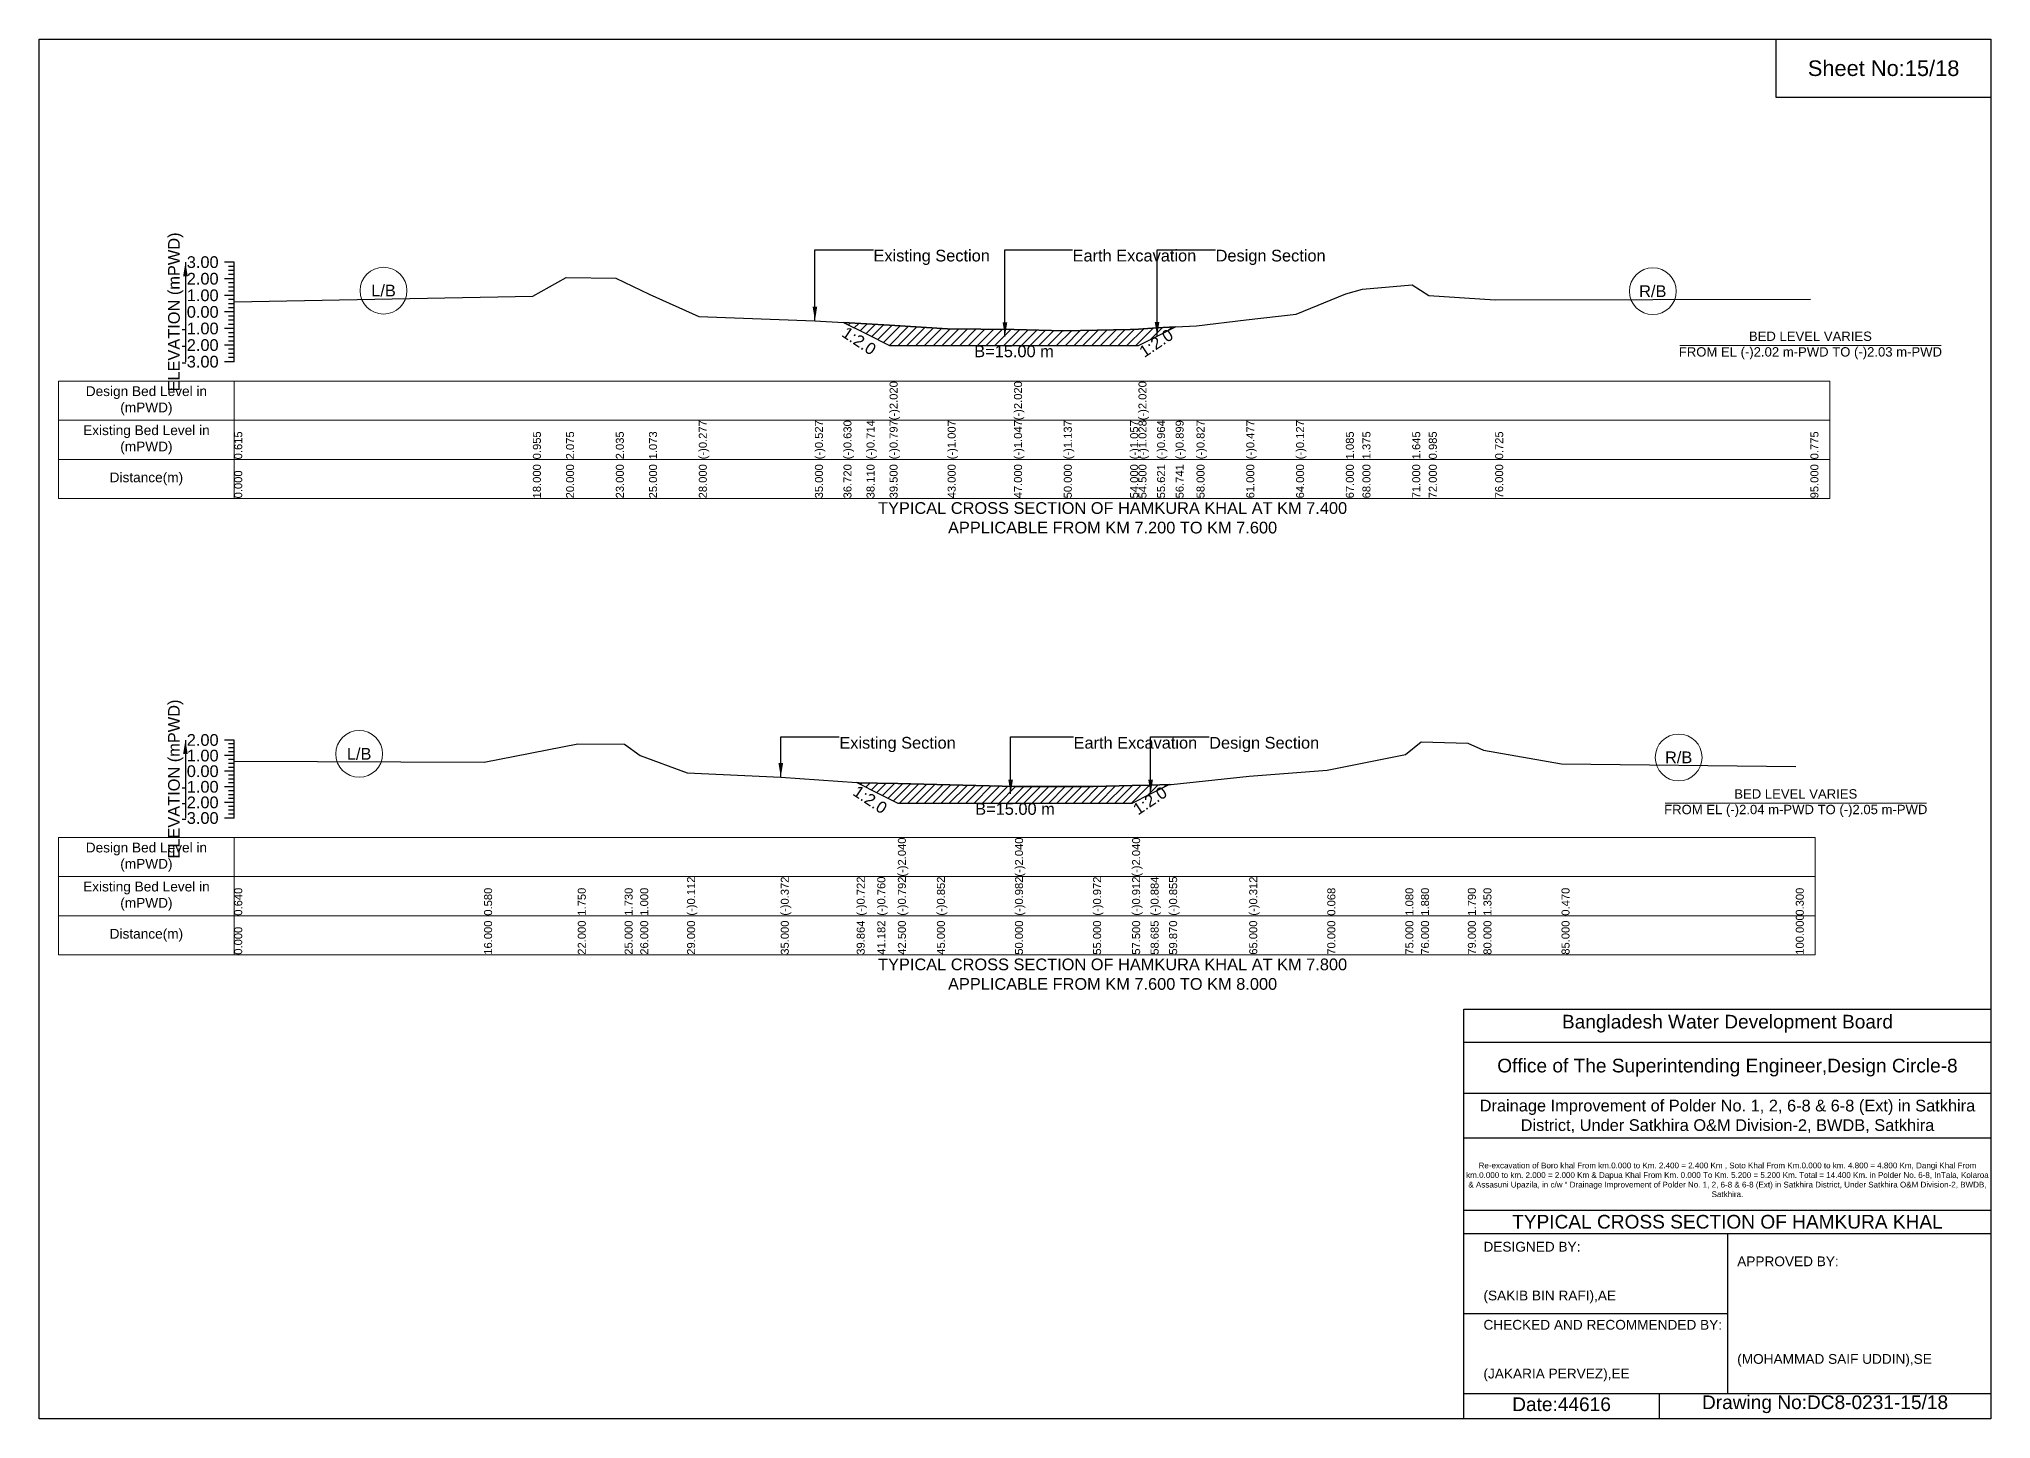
# Model space of a CAD drawing. Header units: inches. Extents: x 91000 to 278000, y -5656 to 20000.
# Drawn here: x 240000 to 248000, y 14344 to 20000 of the extents above; entities that cross this region are included whole.
import ezdxf

# ---------------------------------------------------------------- set-up
doc = ezdxf.new("R2010")
doc.units = ezdxf.units.IN
doc.header["$LTSCALE"] = 7
doc.header["$MEASUREMENT"] = 0
for name, color, linetype, lineweight in [('Cross section Data Border', 7, 'Continuous', 9), ('Cross Section Labels', 7, 'Continuous', 9), ('Existing_Bed_Level for Xsection', 7, 'Continuous', 25)]:
    doc.layers.add(name, color=color, linetype=linetype, lineweight=lineweight)
doc.styles.get("Standard").update_dxf_attribs({"font": 'arial.ttf'})
doc.dimstyles.get("Standard").update_dxf_attribs({"dimtxt": 0.18, "dimasz": 0.18, "dimexe": 0.18, "dimexo": 0.0625, "dimgap": 0.09, "dimtad": 0, "dimtih": 1, "dimtoh": 1, "dimdec": 4, "dimzin": 0, "dimdsep": 46, "dimtxsty": 'Standard', "dimcen": 0.09, "dimadec": 0, "dimazin": 0, "dimtfac": 1, "dimtdec": 4, "dimtofl": 0, "dimtmove": 0, "dimatfit": 3, "dimfxl": 1, "dimtolj": 1, "dimtzin": 0, "dimarcsym": 0})

msp = doc.modelspace()

# ---------------------------------------------------------------- hatches: boundary and pattern name
at = {"layer": 'Existing_Bed_Level for Xsection'}
h = msp.add_hatch(dxfattribs=at)
h.set_pattern_fill('ANSI31', color=256, scale=204, style=0)
h.paths.add_polyline_path([(243297, 18838.5), (243391.5, 18791.2), (243486, 18744), (243724, 18744), (243996, 18744), (244200, 18744), (244472, 18744), (244506, 18744), (244582.2, 18782.1), (244658.4, 18820.2), (244582.2, 18815.8), (244506, 18811.4), (244472, 18809.4), (244200, 18804), (243996, 18810.1), (243724, 18812.8), (243486, 18827.1), (243391.5, 18832.8)])
h = msp.add_hatch(dxfattribs=at)
h.set_pattern_fill('ANSI31', color=256, scale=192, style=0)
h.paths.add_polyline_path([(243351.3, 16952.6), (243360, 16948.3), (243435.7, 16910.5), (243520, 16868.3), (243680, 16868.3), (244000, 16868.3), (244320, 16868.3), (244480, 16868.3), (244555.8, 16906.2), (244631.7, 16944.1), (244555.8, 16942.3), (244480, 16940.5), (244320, 16936.6), (244000, 16936), (243680, 16944.3), (243520, 16948.2), (243435.7, 16950.2), (243360, 16952)])

# ---------------------------------------------------------------- linework, layer by layer
for points in [[(240000, 20000), (248000, 20000), (248000, 14344), (240000, 14344)], [(247120, 20000), (248000, 20000), (248000, 19760), (247120, 19760)]]:
    msp.add_lwpolyline(points, close=True)
for points in [[(245840, 14344), (245840, 16024), (248000, 16024)], [(245840, 15888), (248000, 15888)], [(245840, 15680), (248000, 15680)], [(245840, 15496), (248000, 15496)], [(245840, 15200), (248000, 15200)], [(245840, 15104), (248000, 15104)], [(246920, 15104), (246920, 14448)], [(245840, 14776), (246920, 14776)], [(245840, 14448), (248000, 14448)], [(246640, 14448), (246640, 14344)]]:
    msp.add_lwpolyline(points)
at = {"layer": 'Cross section Data Border'}
for points in [[(240080, 18597.3), (247340, 18597.3), (247340, 18117.3), (240080, 18117.3)], [(240080, 16726.8), (247280, 16726.8), (247280, 16246.8), (240080, 16246.8)]]:
    msp.add_lwpolyline(points, close=True, dxfattribs=at)
for points in [[(240800, 18597.3), (240800, 18117.3)], [(240080, 18437.3), (247340, 18437.3)], [(240080, 18277.3), (247340, 18277.3)], [(240800, 16726.8), (240800, 16246.8)], [(240080, 16566.8), (247280, 16566.8)], [(240080, 16406.8), (247280, 16406.8)]]:
    msp.add_lwpolyline(points, dxfattribs=at)
at = {"layer": 'Cross Section Labels'}
for points in [[(246724.2, 18744), (247795.8, 18744)], [(246664.2, 16868.3), (247735.8, 16868.3)]]:
    msp.add_lwpolyline(points, dxfattribs=at)
for centre in [(241412, 18968.7), (246614, 18966.3), (241312, 17069.9), (246720, 17055.5)]:
    msp.add_circle(centre, 96, dxfattribs=at)
at = {"layer": 'Existing_Bed_Level for Xsection'}
for points in [[(240800, 19085.3), (240760, 19085.3)], [(240800, 19068.3), (240776, 19068.3)], [(240800, 19051.3), (240776, 19051.3)], [(240800, 18677.3), (240800, 18745.3), (240800, 18813.3), (240800, 18881.3), (240800, 18949.3), (240800, 19017.3), (240800, 19085.3)], [(240800, 19017.3), (240760, 19017.3)], [(240800, 19034.3), (240776, 19034.3)], [(240800, 19000.3), (240776, 19000.3)], [(240800, 18983.3), (240776, 18983.3)], [(240800, 18966.3), (240776, 18966.3)], [(240800, 18923.1), (242024, 18946.3), (242160, 19022.4), (242364, 19019.7), (242500, 18954.3), (242704, 18862.5), (243180, 18845.5), (243297, 18838.5), (243391.5, 18832.8), (243486, 18827.1), (243486, 18827.1), (243724, 18812.8), (243996, 18810.1), (243996, 18810.1), (244200, 18804), (244472, 18809.4), (244506, 18811.4), (244506, 18811.4), (244582.2, 18815.8), (244658.4, 18820.2), (244744, 18825.1), (244948, 18848.9), (245152, 18872.7), (245356, 18955.1), (245424, 18974.8), (245628, 18993.2), (245696, 18948.3), (245968, 18930.6), (247260, 18934)], [(240800, 18949.3), (240760, 18949.3)], [(240800, 18881.3), (240760, 18881.3)], [(240800, 18932.3), (240776, 18932.3)], [(240800, 18915.3), (240776, 18915.3)], [(240800, 18898.3), (240776, 18898.3)], [(240800, 18813.3), (240760, 18813.3)], [(240800, 18864.3), (240776, 18864.3)], [(240800, 18847.3), (240776, 18847.3)], [(240800, 18830.3), (240776, 18830.3)], [(240800, 18745.3), (240760, 18745.3)], [(240800, 18796.3), (240776, 18796.3)], [(240800, 18779.3), (240776, 18779.3)], [(240800, 18762.3), (240776, 18762.3)], [(240800, 18728.3), (240776, 18728.3)], [(240800, 18677.3), (240760, 18677.3)], [(240800, 18711.3), (240776, 18711.3)], [(240800, 18694.3), (240776, 18694.3)], [(240800, 17126.8), (240760, 17126.8)], [(240800, 16806.8), (240800, 16870.8), (240800, 16934.8), (240800, 16998.8), (240800, 17062.8), (240800, 17126.8)], [(240800, 17062.8), (240760, 17062.8)], [(240800, 17110.8), (240776, 17110.8)], [(240800, 17094.8), (240776, 17094.8)], [(240800, 17078.8), (240776, 17078.8)], [(240800, 17046.8), (240776, 17046.8)], [(240800, 17039.8), (241824, 17036), (242208, 17110.8), (242400, 17109.6), (242464, 17062.8), (242656, 16991.7), (243040, 16975), (243351.3, 16952.6), (243360, 16952), (243435.7, 16950.2), (243520, 16948.2), (243520, 16948.2), (243680, 16944.3), (244000, 16936), (244000, 16936), (244320, 16936.6), (244480, 16940.5), (244480, 16940.5), (244555.8, 16942.3), (244631.7, 16944.1), (244640, 16944.3), (244960, 16978.9), (245280, 17003.2), (245600, 17068), (245664, 17119.2), (245856, 17113.4), (245920, 17085.2), (246240, 17028.9), (247200, 17018)], [(240800, 16998.8), (240760, 16998.8)], [(240800, 17030.8), (240776, 17030.8)], [(240800, 17014.8), (240776, 17014.8)], [(240800, 16982.8), (240776, 16982.8)], [(240800, 16966.8), (240776, 16966.8)], [(240800, 16934.8), (240760, 16934.8)], [(240800, 16950.8), (240776, 16950.8)], [(240800, 16918.8), (240776, 16918.8)], [(240800, 16902.8), (240776, 16902.8)], [(240800, 16886.8), (240776, 16886.8)], [(240800, 16870.8), (240760, 16870.8)], [(240800, 16806.8), (240760, 16806.8)], [(240800, 16854.8), (240776, 16854.8)], [(240800, 16838.8), (240776, 16838.8)], [(240800, 16822.8), (240776, 16822.8)]]:
    msp.add_lwpolyline(points, dxfattribs=at)
for points in [[(243297, 18838.5), (243297, 18838.5), (243391.5, 18791.2), (243486, 18744), (243486, 18744), (243724, 18744), (243996, 18744), (243996, 18744), (244200, 18744), (244472, 18744), (244506, 18744), (244506, 18744), (244582.2, 18782.1), (244658.4, 18820.2), (244658.4, 18820.2), (244658.4, 18820.2), (244582.2, 18815.8), (244506, 18811.4), (244506, 18811.4), (244472, 18809.4), (244200, 18804), (243996, 18810.1), (243996, 18810.1), (243724, 18812.8), (243486, 18827.1), (243486, 18827.1), (243391.5, 18832.8), (243297, 18838.5)], [(243351.3, 16952.6), (243351.3, 16952.6), (243360, 16948.3), (243435.7, 16910.5), (243520, 16868.3), (243520, 16868.3), (243680, 16868.3), (244000, 16868.3), (244000, 16868.3), (244320, 16868.3), (244480, 16868.3), (244480, 16868.3), (244555.8, 16906.2), (244631.7, 16944.1), (244555.8, 16942.3), (244480, 16940.5), (244480, 16940.5), (244320, 16936.6), (244000, 16936), (244000, 16936), (243680, 16944.3), (243520, 16948.2), (243520, 16948.2), (243435.7, 16950.2), (243360, 16952), (243351.3, 16952.6)]]:
    msp.add_lwpolyline(points, close=True, dxfattribs=at)

# ---------------------------------------------------------------- texts
at = {"attachment_point": 5}
for s, insert, char_height in [('Sheet No:15/18', (247560, 19880), 64), ('Bangladesh Water Development Board', (246920, 15964), 56), ('Office of The Superintending Engineer,Design Circle-8', (246920, 15784), 56)]:
    msp.add_mtext(s, dxfattribs=dict(at, insert=insert, char_height=char_height))
for s, insert, char_height, width, attachment_point in [('Drainage Improvement of Polder No. 1, 2, 6-8 & 6-8 (Ext) in Satkhira District, Under Satkhira O&M Division-2, BWDB, Satkhira', (246920, 15584), 48, 2240, 5), ('Re-excavation of Boro khal From km.0.000 to Km. 2.400 = 2.400 Km , Soto Khal From Km.0.000 to km. 4.800 = 4.800 Km, Dangi Khal From km.0.000 to km. 2.000 = 2.000 Km & Dapua Khal From Km. 0.000 To Km. 5.200 = 5.200 Km. Total = 14.400 Km. in Polder No. 6-8, InTala, Kolaroa & Assasuni Upazila, in c/w “ Drainage Improvement of Polder No. 1, 2, 6-8 & 6-8 (Ext) in Satkhira District, Under Satkhira O&M Division-2, BWDB, Satkhira.', (246920, 15324), 23.565, 2160, 5), ('TYPICAL CROSS SECTION OF HAMKURA KHAL', (246920, 15152), 56, 2240, 5), ('DESIGNED BY:^J^J^J(SAKIB BIN RAFI),AE', (245920, 14944), 40, 1120, 4), ('APPROVED BY:^J^J^J^J^J^J(MOHAMMAD SAIF UDDIN),SE', (246960, 14784), 40, 1120, 4), ('CHECKED AND RECOMMENDED BY:^J^J^J(JAKARIA PERVEZ),EE', (245920, 14624), 40, 1120, 4), ('Date:44616', (246240, 14404), 56, 1120, 5), ('Drawing No:DC8-0231-15/18', (247320, 14404), 56, 1760, 5)]:
    msp.add_mtext(s, dxfattribs=dict(insert=insert, char_height=char_height, width=width, attachment_point=attachment_point))
at = {"layer": 'Cross section Data Border', "char_height": 40, "width": 640, "attachment_point": 5}
for s, insert in [('Design Bed Level in (mPWD)', (240440, 18517.3)), ('Existing Bed Level in (mPWD)', (240440, 18357.3)), ('Distance(m)', (240440, 18197.3)), ('Design Bed Level in (mPWD)', (240440, 16646.8)), ('Existing Bed Level in (mPWD)', (240440, 16486.8)), ('Distance(m)', (240440, 16326.8))]:
    msp.add_mtext(s, dxfattribs=dict(at, insert=insert))
at = {"layer": 'Cross Section Labels'}
for s, insert, char_height, attachment_point in [('Existing Section', (243420, 19136.3), 48, 1), ('Earth Excavation', (244236, 19136.3), 48, 1), ('Design Section', (244822.2, 19136.3), 48, 1), ('L/B', (241412, 18968.7), 48, 5), ('R/B', (246614, 18966.3), 48, 5), ('BED LEVEL VARIES ^JFROM EL (-)2.02 m-PWD TO (-)2.03 m-PWD', (247260, 18744), 38.4, 5), ('B=15.00 m', (243996, 18744), 48, 2), ('TYPICAL CROSS SECTION OF HAMKURA KHAL AT KM 7.400^JAPPLICABLE FROM KM 7.200 TO KM 7.600', (244400, 18037.3), 48, 5), ('Existing Section', (243280, 17139.6), 48, 1), ('Earth Excavation', (244240, 17139.6), 48, 1), ('Design Section', (244795.8, 17139.6), 48, 1), ('L/B', (241312, 17069.9), 48, 5), ('R/B', (246720, 17055.5), 48, 5), ('BED LEVEL VARIES ^JFROM EL (-)2.04 m-PWD TO (-)2.05 m-PWD', (247200, 16868.3), 38.4, 5), ('B=15.00 m', (244000, 16868.3), 48, 2), ('TYPICAL CROSS SECTION OF HAMKURA KHAL AT KM 7.800^JAPPLICABLE FROM KM 7.600 TO KM 8.000', (244400, 16166.8), 48, 5)]:
    msp.add_mtext(s, dxfattribs=dict(at, insert=insert, char_height=char_height, attachment_point=attachment_point))
at = {"layer": 'Cross Section Labels', "char_height": 48, "attachment_point": 2}
for insert, rotation in [((243374.5, 18782.7), 326.30993), ((244565.2, 18773.6), 33.69007), ((243419.7, 16902.5), 326.30993), ((244539.8, 16898.2), 33.69007)]:
    msp.add_mtext('1:2.0', dxfattribs=dict(at, insert=insert, rotation=rotation))
at = {"layer": 'Existing_Bed_Level for Xsection', "rotation": 90}
for s, insert, char_height, attachment_point in [('ELEVATION (mPWD)', (240560, 18881.3), 48, 5), ('(-)2.020', (243486, 18437.3), 32.8, 1), ('(-)2.020', (243996, 18437.3), 32.8, 1), ('(-)2.020', (244506, 18437.3), 32.8, 1), ('(-)0.277', (242704, 18277.3), 32.8, 1), ('(-)0.527', (243180, 18277.3), 32.8, 1), ('(-)0.630', (243297, 18277.3), 32.8, 1), ('(-)0.714', (243391.5, 18277.3), 32.8, 1), ('(-)0.797', (243486, 18277.3), 32.8, 1), ('(-)1.007', (243724, 18277.3), 32.8, 1), ('(-)1.047', (243996, 18277.3), 32.8, 1), ('(-)1.137', (244200, 18277.3), 32.8, 1), ('(-)1.057', (244472, 18277.3), 32.8, 1), ('(-)1.028', (244506, 18277.3), 32.8, 1), ('(-)0.964', (244582.2, 18277.3), 32.8, 1), ('(-)0.899', (244658.4, 18277.3), 32.8, 1), ('(-)0.827', (244744, 18277.3), 32.8, 1), ('(-)0.477', (244948, 18277.3), 32.8, 1), ('(-)0.127', (245152, 18277.3), 32.8, 1), ('0.615', (240800, 18277.3), 32.8, 1), ('0.955', (242024, 18277.3), 32.8, 1), ('2.075', (242160, 18277.3), 32.8, 1), ('2.035', (242364, 18277.3), 32.8, 1), ('1.073', (242500, 18277.3), 32.8, 1), ('1.085', (245356, 18277.3), 32.8, 1), ('1.375', (245424, 18277.3), 32.8, 1), ('1.645', (245628, 18277.3), 32.8, 1), ('0.985', (245696, 18277.3), 32.8, 1), ('0.725', (245968, 18277.3), 32.8, 1), ('0.775', (247260, 18277.3), 32.8, 1), ('18.000', (242024, 18117.3), 32.8, 1), ('20.000', (242160, 18117.3), 32.8, 1), ('23.000', (242364, 18117.3), 32.8, 1), ('25.000', (242500, 18117.3), 32.8, 1), ('28.000', (242704, 18117.3), 32.8, 1), ('35.000', (243180, 18117.3), 32.8, 1), ('36.720', (243297, 18117.3), 32.8, 1), ('38.110', (243391.5, 18117.3), 32.8, 1), ('39.500', (243486, 18117.3), 32.8, 1), ('43.000', (243724, 18117.3), 32.8, 1), ('47.000', (243996, 18117.3), 32.8, 1), ('50.000', (244200, 18117.3), 32.8, 1), ('54.000', (244472, 18117.3), 32.8, 1), ('54.500', (244506, 18117.3), 32.8, 1), ('55.621', (244582.2, 18117.3), 32.8, 1), ('56.741', (244658.4, 18117.3), 32.8, 1), ('58.000', (244744, 18117.3), 32.8, 1), ('61.000', (244948, 18117.3), 32.8, 1), ('64.000', (245152, 18117.3), 32.8, 1), ('67.000', (245356, 18117.3), 32.8, 1), ('68.000', (245424, 18117.3), 32.8, 1), ('71.000', (245628, 18117.3), 32.8, 1), ('72.000', (245696, 18117.3), 32.8, 1), ('76.000', (245968, 18117.3), 32.8, 1), ('95.000', (247260, 18117.3), 32.8, 1), ('0.000', (240800, 18117.3), 32.8, 1), ('ELEVATION (mPWD)', (240560, 16966.8), 48, 5), ('(-)2.040', (243520, 16566.8), 32.8, 1), ('(-)2.040', (244000, 16566.8), 32.8, 1), ('(-)2.040', (244480, 16566.8), 32.8, 1), ('(-)0.112', (242656, 16406.8), 32.8, 1), ('(-)0.372', (243040, 16406.8), 32.8, 1), ('(-)0.722', (243351.3, 16406.8), 32.8, 1), ('(-)0.760', (243435.7, 16406.8), 32.8, 1), ('(-)0.792', (243520, 16406.8), 32.8, 1), ('(-)0.852', (243680, 16406.8), 32.8, 1), ('(-)0.982', (244000, 16406.8), 32.8, 1), ('(-)0.972', (244320, 16406.8), 32.8, 1), ('(-)0.912', (244480, 16406.8), 32.8, 1), ('(-)0.884', (244555.8, 16406.8), 32.8, 1), ('(-)0.855', (244631.7, 16406.8), 32.8, 1), ('(-)0.312', (244960, 16406.8), 32.8, 1), ('0.640', (240800, 16406.8), 32.8, 1), ('0.580', (241824, 16406.8), 32.8, 1), ('1.750', (242208, 16406.8), 32.8, 1), ('1.730', (242400, 16406.8), 32.8, 1), ('1.000', (242464, 16406.8), 32.8, 1), ('0.068', (245280, 16406.8), 32.8, 1), ('1.080', (245600, 16406.8), 32.8, 1), ('1.880', (245664, 16406.8), 32.8, 1), ('1.790', (245856, 16406.8), 32.8, 1), ('1.350', (245920, 16406.8), 32.8, 1), ('0.470', (246240, 16406.8), 32.8, 1), ('0.300', (247200, 16406.8), 32.8, 1), ('100.000', (247200, 16246.8), 32.8, 1), ('0.000', (240800, 16246.8), 32.8, 1), ('16.000', (241824, 16246.8), 32.8, 1), ('22.000', (242208, 16246.8), 32.8, 1), ('25.000', (242400, 16246.8), 32.8, 1), ('26.000', (242464, 16246.8), 32.8, 1), ('29.000', (242656, 16246.8), 32.8, 1), ('35.000', (243040, 16246.8), 32.8, 1), ('39.864', (243351.3, 16246.8), 32.8, 1), ('41.182', (243435.7, 16246.8), 32.8, 1), ('42.500', (243520, 16246.8), 32.8, 1), ('45.000', (243680, 16246.8), 32.8, 1), ('50.000', (244000, 16246.8), 32.8, 1), ('55.000', (244320, 16246.8), 32.8, 1), ('57.500', (244480, 16246.8), 32.8, 1), ('58.685', (244555.8, 16246.8), 32.8, 1), ('59.870', (244631.7, 16246.8), 32.8, 1), ('65.000', (244960, 16246.8), 32.8, 1), ('70.000', (245280, 16246.8), 32.8, 1), ('75.000', (245600, 16246.8), 32.8, 1), ('76.000', (245664, 16246.8), 32.8, 1), ('79.000', (245856, 16246.8), 32.8, 1), ('80.000', (245920, 16246.8), 32.8, 1), ('85.000', (246240, 16246.8), 32.8, 1)]:
    msp.add_mtext(s, dxfattribs=dict(at, insert=insert, char_height=char_height, attachment_point=attachment_point))
at = {"layer": 'Existing_Bed_Level for Xsection', "char_height": 48, "attachment_point": 6}
for s, insert in [('3.00', (240736, 19085.3)), ('2.00', (240736, 19017.3)), ('1.00', (240736, 18949.3)), ('0.00', (240736, 18881.3)), ('-1.00', (240736, 18813.3)), ('-2.00', (240736, 18745.3)), ('-3.00', (240736, 18677.3)), ('2.00', (240736, 17126.8)), ('1.00', (240736, 17062.8)), ('0.00', (240736, 16998.8)), ('-1.00', (240736, 16934.8)), ('-2.00', (240736, 16870.8)), ('-3.00', (240736, 16806.8))]:
    msp.add_mtext(s, dxfattribs=dict(at, insert=insert))

# ---------------------------------------------------------------- leaders
at = {"layer": 'Cross Section Labels', "annotation_type": 0, "has_hookline": 1, "hookline_direction": 0}
for points, text_width in [([(243180, 18845.5), (243180, 19136.3), (243419.9, 19136.3)], 467.2), ([(243958.8, 18781.2), (243958.8, 19136.3), (244235.9, 19136.3)], 497), ([(244582.2, 18782.1), (244582.2, 19136.3), (244822.1, 19136.3)], 441.2), ([(243040, 16975), (243040, 17139.6), (243279.9, 17139.6)], 467.2), ([(243982.1, 16906.5), (243982.1, 17139.6), (244239.9, 17139.6)], 497), ([(244555.8, 16906.2), (244555.8, 17139.6), (244795.7, 17139.6)], 441.2)]:
    msp.add_leader(points, dimstyle='Standard', override={"dimasz": 57.6}, dxfattribs=dict(at, text_width=text_width))
at = {"layer": 'Existing_Bed_Level for Xsection'}
for points in [[(240600, 19085.3), (240600, 18677.3)], [(240600, 17126.8), (240600, 16806.8)]]:
    msp.add_leader(points, dimstyle='Standard', override={"dimasz": 57.6}, dxfattribs=at)

doc.saveas('drawing.dxf')
